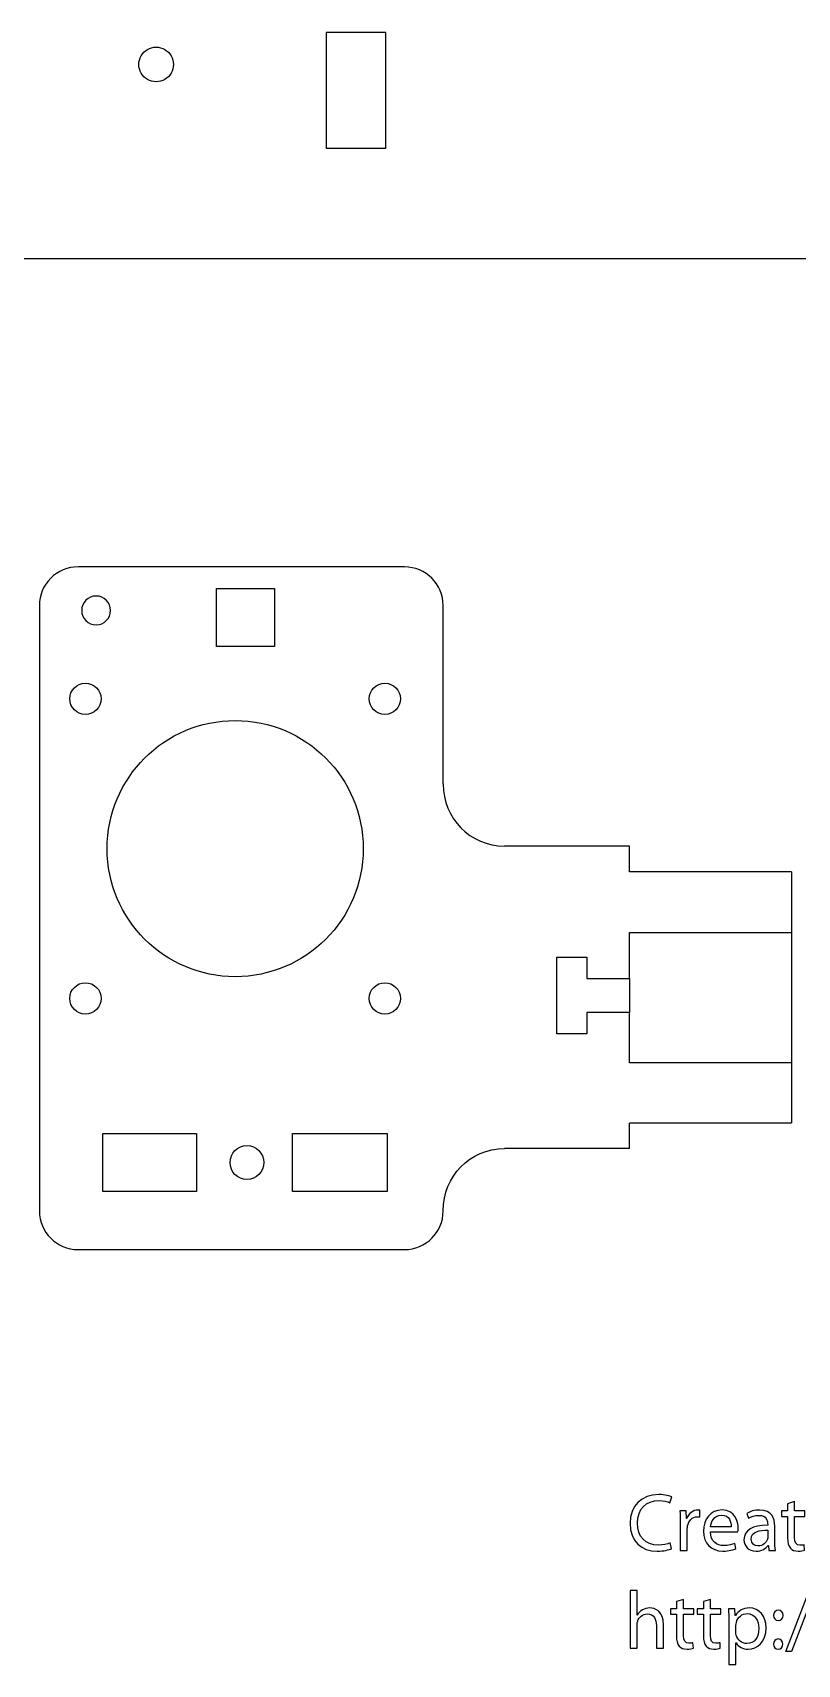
# Model space of a CAD drawing. Extents: x -194 to 677, y 303 to 810.
# Drawn here: x 27.7 to 107.3, y 302.7 to 472.4 of the extents above; entities that cross this region are included whole.
import ezdxf

# ---------------------------------------------------------------- set-up
doc = ezdxf.new("R2010")
doc.units = 0
doc.header["$MEASUREMENT"] = 0
doc.layers.add('LAYER_1', color=160, linetype='Continuous')

msp = doc.modelspace()

# ---------------------------------------------------------------- linework, layer by layer
at = {"layer": 'LAYER_1', "color": 7}
for p, q in [((3.49, 448.95), (183.17, 448.95)), ((89.8, 387.83), (76.8, 387.83)), ((89.8, 385.15), (89.8, 387.83)), ((106.66, 385.15), (89.8, 385.15)), ((89.8, 374.07), (89.8, 370.51)), ((89.8, 359.05), (106.66, 359.05)), ((89.8, 356.37), (89.8, 359.01)), ((89.79, 356.37), (76.79, 356.37)), ((70.42, 349.89), (70.42, 350.19)), ((32.44, 345.87), (66.4, 345.87))]:
    msp.add_line(p, q, dxfattribs=at)
at = {"layer": 'LAYER_1', "color": 250}
msp.add_line((106.66, 385.15), (106.66, 359.05), dxfattribs=at)
at = {"layer": 'LAYER_1', "color": 1}
for points in [[(58.26, 466.81), (58.26, 460.43), (64.45, 460.43), (64.45, 466.81), (64.45, 472.43), (58.26, 472.43)], [(52.88, 408.58), (46.85, 408.58), (46.85, 414.61), (52.88, 414.61)], [(44.75, 351.9), (35.01, 351.9), (35.01, 357.93), (44.75, 357.93)], [(64.61, 351.9), (54.75, 351.9), (54.75, 357.93), (64.61, 357.93)]]:
    msp.add_lwpolyline(points, close=True, dxfattribs=at)
at = {"layer": 'LAYER_1', "color": 7}
msp.add_lwpolyline([(106.66, 365.3), (89.8, 365.3), (89.8, 370.51), (85.36, 370.51), (85.36, 368.29), (82.23, 368.29), (82.23, 376.29), (85.36, 376.29), (85.36, 374.06), (89.8, 374.07), (89.8, 378.86), (106.66, 378.86)], dxfattribs=at)
msp.add_lwpolyline([(106.07, 304.07), (108.43, 310.21), (109.01, 310.21), (106.64, 304.07)], close=True, dxfattribs=at)
at = {"layer": 'LAYER_1', "color": 1}
for centre, radius in [((33.21, 403.15), 1.63), ((64.36, 403.15), 1.63), ((48.79, 387.57), 13.32), ((33.21, 371.99), 1.63), ((64.36, 371.99), 1.63), ((50.01, 354.92), 1.76)]:
    msp.add_circle(centre, radius, dxfattribs=at)
for points, knots in [([(39.66, 467.56), (39.94, 467.4), (40.25, 467.32), (40.56, 467.32), (40.88, 467.32), (41.19, 467.4), (41.46, 467.56), (41.74, 467.72), (41.97, 467.95), (42.12, 468.22), (42.28, 468.49), (42.36, 468.8), (42.36, 469.12), (42.36, 469.43), (42.28, 469.75), (42.12, 470.02), (41.97, 470.29), (41.74, 470.52), (41.46, 470.68), (41.19, 470.84), (40.88, 470.92), (40.56, 470.92), (40.25, 470.92), (39.94, 470.84), (39.66, 470.68), (39.39, 470.52), (39.16, 470.29), (39.01, 470.02), (38.85, 469.75), (38.76, 469.43), (38.76, 469.12), (38.76, 468.8), (38.85, 468.49), (39.01, 468.22), (39.16, 467.95), (39.39, 467.72), (39.66, 467.56)], [0, 0, 0, 0, 1, 1, 1, 2, 2, 2, 3, 3, 3, 4, 4, 4, 5, 5, 5, 6, 6, 6, 7, 7, 7, 8, 8, 8, 9, 9, 9, 10, 10, 10, 11, 11, 11, 12, 12, 12, 12]), ([(34.32, 410.84), (33.49, 410.84), (32.82, 411.51), (32.82, 412.34), (32.82, 413.16), (33.49, 413.84), (34.32, 413.84), (35.15, 413.84), (35.82, 413.16), (35.82, 412.34), (35.82, 411.51), (35.15, 410.84), (34.32, 410.84), (34.32, 410.84), (34.32, 410.84), (34.32, 410.84)], [0, 0, 0, 0, 1, 1, 1, 2, 2, 2, 3, 3, 3, 4, 4, 4, 5, 5, 5, 5])]:
    msp.add_open_spline(points, degree=3, knots=knots, dxfattribs=at)
at = {"layer": 'LAYER_1', "color": 250}
msp.add_open_spline([(70.42, 394.29), (70.42, 394.29), (70.42, 412.85), (70.42, 412.85), (70.42, 415.07), (68.62, 416.87), (66.4, 416.87), (66.4, 416.87), (32.44, 416.87), (32.44, 416.87), (31.37, 416.87), (30.35, 416.45), (29.6, 415.69), (28.84, 414.94), (28.42, 413.92), (28.42, 412.85), (28.42, 412.85), (28.42, 349.89), (28.42, 349.89), (28.42, 347.67), (30.22, 345.87), (32.44, 345.87)], degree=3, knots=[0, 0, 0, 0, 1, 1, 1, 2, 2, 2, 3, 3, 3, 4, 4, 4, 5, 5, 5, 6, 6, 6, 7, 7, 7, 7], dxfattribs=at)
at = {"layer": 'LAYER_1', "color": 7}
for points in [[(70.43, 394.29), (70.43, 390.72), (73.22, 387.83), (76.8, 387.83)], [(70.42, 349.9), (70.42, 353.48), (73.22, 356.37), (76.79, 356.37)], [(66.4, 345.87), (68.62, 345.87), (70.42, 347.67), (70.42, 349.89)]]:
    msp.add_open_spline(points, degree=3, dxfattribs=at)
for points, knots in [([(94.18, 314.77), (93.92, 314.64), (93.37, 314.5), (92.67, 314.5), (91.06, 314.5), (89.86, 315.52), (89.86, 317.4), (89.86, 319.19), (91.07, 320.39), (92.84, 320.39), (93.54, 320.39), (94, 320.24), (94.2, 320.14), (94.2, 320.14), (94.01, 319.54), (94.01, 319.54), (93.74, 319.67), (93.34, 319.77), (92.87, 319.77), (91.53, 319.77), (90.64, 318.92), (90.64, 317.42), (90.64, 316.02), (91.44, 315.13), (92.82, 315.13), (93.28, 315.13), (93.74, 315.22), (94.03, 315.36), (94.03, 315.36), (94.18, 314.77), (94.18, 314.77)], [0, 0, 0, 0, 1, 1, 1, 2, 2, 2, 3, 3, 3, 4, 4, 4, 5, 5, 5, 6, 6, 6, 7, 7, 7, 8, 8, 8, 9, 9, 9, 10, 10, 10, 10]), ([(106.98, 319.67), (106.98, 319.67), (106.98, 318.69), (106.98, 318.69), (106.98, 318.69), (108.05, 318.69), (108.05, 318.69), (108.05, 318.69), (108.05, 318.12), (108.05, 318.12), (108.05, 318.12), (106.98, 318.12), (106.98, 318.12), (106.98, 318.12), (106.98, 315.91), (106.98, 315.91), (106.98, 315.41), (107.12, 315.12), (107.54, 315.12), (107.74, 315.12), (107.86, 315.13), (107.97, 315.17), (107.97, 315.17), (108, 314.6), (108, 314.6), (107.86, 314.55), (107.63, 314.5), (107.34, 314.5), (107, 314.5), (106.72, 314.62), (106.54, 314.81), (106.34, 315.04), (106.25, 315.41), (106.25, 315.89), (106.25, 315.89), (106.25, 318.12), (106.25, 318.12), (106.25, 318.12), (105.62, 318.12), (105.62, 318.12), (105.62, 318.12), (105.62, 318.69), (105.62, 318.69), (105.62, 318.69), (106.25, 318.69), (106.25, 318.69), (106.25, 318.69), (106.25, 319.44), (106.25, 319.44), (106.25, 319.44), (106.98, 319.67), (106.98, 319.67)], [0, 0, 0, 0, 1, 1, 1, 2, 2, 2, 3, 3, 3, 4, 4, 4, 5, 5, 5, 6, 6, 6, 7, 7, 7, 8, 8, 8, 9, 9, 9, 10, 10, 10, 11, 11, 11, 12, 12, 12, 13, 13, 13, 14, 14, 14, 15, 15, 15, 16, 16, 16, 17, 17, 17, 17]), ([(95.08, 317.41), (95.08, 317.89), (95.08, 318.31), (95.05, 318.69), (95.05, 318.69), (95.7, 318.69), (95.7, 318.69), (95.7, 318.69), (95.74, 317.89), (95.74, 317.89), (95.74, 317.89), (95.76, 317.89), (95.76, 317.89), (95.95, 318.44), (96.41, 318.78), (96.91, 318.78), (96.98, 318.78), (97.04, 318.78), (97.11, 318.76), (97.11, 318.76), (97.11, 318.06), (97.11, 318.06), (97.02, 318.07), (96.95, 318.08), (96.85, 318.08), (96.32, 318.08), (95.95, 317.68), (95.85, 317.13), (95.83, 317.02), (95.82, 316.9), (95.82, 316.78), (95.82, 316.78), (95.82, 314.59), (95.82, 314.59), (95.82, 314.59), (95.08, 314.59), (95.08, 314.59), (95.08, 314.59), (95.08, 317.41), (95.08, 317.41)], [0, 0, 0, 0, 1, 1, 1, 2, 2, 2, 3, 3, 3, 4, 4, 4, 5, 5, 5, 6, 6, 6, 7, 7, 7, 8, 8, 8, 9, 9, 9, 10, 10, 10, 11, 11, 11, 12, 12, 12, 13, 13, 13, 13]), ([(98.22, 316.51), (98.23, 315.51), (98.87, 315.09), (99.61, 315.09), (100.15, 315.09), (100.48, 315.19), (100.75, 315.3), (100.75, 315.3), (100.88, 314.77), (100.88, 314.77), (100.62, 314.65), (100.16, 314.51), (99.51, 314.51), (98.26, 314.51), (97.5, 315.35), (97.5, 316.57), (97.5, 317.82), (98.23, 318.79), (99.43, 318.79), (100.77, 318.79), (101.11, 317.62), (101.11, 316.86), (101.11, 316.71), (101.1, 316.59), (101.09, 316.51), (101.09, 316.51), (98.22, 316.51), (98.22, 316.51)], [0, 0, 0, 0, 1, 1, 1, 2, 2, 2, 3, 3, 3, 4, 4, 4, 5, 5, 5, 6, 6, 6, 7, 7, 7, 8, 8, 8, 9, 9, 9, 9]), ([(100.39, 317.05), (100.4, 317.51), (100.2, 318.26), (99.37, 318.26), (98.61, 318.26), (98.29, 317.56), (98.23, 317.05), (98.23, 317.05), (100.39, 317.05), (100.39, 317.05)], [0, 0, 0, 0, 1, 1, 1, 2, 2, 2, 3, 3, 3, 3]), ([(104.92, 315.57), (104.92, 315.22), (104.94, 314.87), (104.98, 314.59), (104.98, 314.59), (104.31, 314.59), (104.31, 314.59), (104.31, 314.59), (104.25, 315.11), (104.25, 315.11), (104.25, 315.11), (104.22, 315.11), (104.22, 315.11), (104, 314.79), (103.55, 314.5), (102.97, 314.5), (102.14, 314.5), (101.71, 315.08), (101.71, 315.68), (101.71, 316.67), (102.59, 317.21), (104.18, 317.2), (104.18, 317.2), (104.18, 317.29), (104.18, 317.29), (104.18, 317.62), (104.08, 318.24), (103.25, 318.23), (102.86, 318.23), (102.46, 318.12), (102.17, 317.93), (102.17, 317.93), (102, 318.43), (102, 318.43), (102.34, 318.64), (102.84, 318.78), (103.36, 318.78), (104.62, 318.78), (104.92, 317.93), (104.92, 317.11), (104.92, 317.11), (104.92, 315.57), (104.92, 315.57)], [0, 0, 0, 0, 1, 1, 1, 2, 2, 2, 3, 3, 3, 4, 4, 4, 5, 5, 5, 6, 6, 6, 7, 7, 7, 8, 8, 8, 9, 9, 9, 10, 10, 10, 11, 11, 11, 12, 12, 12, 13, 13, 13, 14, 14, 14, 14]), ([(104.19, 316.68), (103.38, 316.7), (102.46, 316.56), (102.46, 315.76), (102.46, 315.27), (102.78, 315.05), (103.15, 315.05), (103.7, 315.05), (104.04, 315.39), (104.16, 315.74), (104.19, 315.81), (104.19, 315.9), (104.19, 315.97), (104.19, 315.97), (104.19, 316.68), (104.19, 316.68)], [0, 0, 0, 0, 1, 1, 1, 2, 2, 2, 3, 3, 3, 4, 4, 4, 5, 5, 5, 5]), ([(89.86, 310.42), (89.86, 310.42), (90.61, 310.42), (90.61, 310.42), (90.61, 310.42), (90.61, 307.86), (90.61, 307.86), (90.61, 307.86), (90.62, 307.86), (90.62, 307.86), (90.74, 308.07), (90.93, 308.27), (91.16, 308.39), (91.38, 308.52), (91.64, 308.6), (91.92, 308.6), (92.47, 308.6), (93.35, 308.26), (93.35, 306.85), (93.35, 306.85), (93.35, 304.41), (93.35, 304.41), (93.35, 304.41), (92.6, 304.41), (92.6, 304.41), (92.6, 304.41), (92.6, 306.76), (92.6, 306.76), (92.6, 307.43), (92.36, 307.98), (91.66, 307.98), (91.17, 307.98), (90.8, 307.64), (90.66, 307.24), (90.61, 307.13), (90.61, 307.02), (90.61, 306.88), (90.61, 306.88), (90.61, 304.41), (90.61, 304.41), (90.61, 304.41), (89.86, 304.41), (89.86, 304.41), (89.86, 304.41), (89.86, 310.42), (89.86, 310.42)], [0, 0, 0, 0, 1, 1, 1, 2, 2, 2, 3, 3, 3, 4, 4, 4, 5, 5, 5, 6, 6, 6, 7, 7, 7, 8, 8, 8, 9, 9, 9, 10, 10, 10, 11, 11, 11, 12, 12, 12, 13, 13, 13, 14, 14, 14, 15, 15, 15, 15]), ([(95.42, 309.49), (95.42, 309.49), (95.42, 308.51), (95.42, 308.51), (95.42, 308.51), (96.49, 308.51), (96.49, 308.51), (96.49, 308.51), (96.49, 307.94), (96.49, 307.94), (96.49, 307.94), (95.42, 307.94), (95.42, 307.94), (95.42, 307.94), (95.42, 305.73), (95.42, 305.73), (95.42, 305.22), (95.57, 304.93), (95.98, 304.93), (96.19, 304.93), (96.3, 304.95), (96.41, 304.98), (96.41, 304.98), (96.45, 304.42), (96.45, 304.42), (96.3, 304.37), (96.08, 304.31), (95.79, 304.31), (95.44, 304.31), (95.16, 304.43), (94.98, 304.63), (94.78, 304.86), (94.69, 305.22), (94.69, 305.7), (94.69, 305.7), (94.69, 307.94), (94.69, 307.94), (94.69, 307.94), (94.06, 307.94), (94.06, 307.94), (94.06, 307.94), (94.06, 308.51), (94.06, 308.51), (94.06, 308.51), (94.69, 308.51), (94.69, 308.51), (94.69, 308.51), (94.69, 309.26), (94.69, 309.26), (94.69, 309.26), (95.42, 309.49), (95.42, 309.49)], [0, 0, 0, 0, 1, 1, 1, 2, 2, 2, 3, 3, 3, 4, 4, 4, 5, 5, 5, 6, 6, 6, 7, 7, 7, 8, 8, 8, 9, 9, 9, 10, 10, 10, 11, 11, 11, 12, 12, 12, 13, 13, 13, 14, 14, 14, 15, 15, 15, 16, 16, 16, 17, 17, 17, 17]), ([(98.23, 309.49), (98.23, 309.49), (98.23, 308.51), (98.23, 308.51), (98.23, 308.51), (99.29, 308.51), (99.29, 308.51), (99.29, 308.51), (99.29, 307.94), (99.29, 307.94), (99.29, 307.94), (98.23, 307.94), (98.23, 307.94), (98.23, 307.94), (98.23, 305.73), (98.23, 305.73), (98.23, 305.22), (98.37, 304.93), (98.78, 304.93), (98.99, 304.93), (99.11, 304.95), (99.22, 304.98), (99.22, 304.98), (99.25, 304.42), (99.25, 304.42), (99.11, 304.37), (98.88, 304.31), (98.59, 304.31), (98.24, 304.31), (97.96, 304.43), (97.79, 304.63), (97.58, 304.86), (97.5, 305.22), (97.5, 305.7), (97.5, 305.7), (97.5, 307.94), (97.5, 307.94), (97.5, 307.94), (96.86, 307.94), (96.86, 307.94), (96.86, 307.94), (96.86, 308.51), (96.86, 308.51), (96.86, 308.51), (97.5, 308.51), (97.5, 308.51), (97.5, 308.51), (97.5, 309.26), (97.5, 309.26), (97.5, 309.26), (98.23, 309.49), (98.23, 309.49)], [0, 0, 0, 0, 1, 1, 1, 2, 2, 2, 3, 3, 3, 4, 4, 4, 5, 5, 5, 6, 6, 6, 7, 7, 7, 8, 8, 8, 9, 9, 9, 10, 10, 10, 11, 11, 11, 12, 12, 12, 13, 13, 13, 14, 14, 14, 15, 15, 15, 16, 16, 16, 17, 17, 17, 17]), ([(100.13, 307.17), (100.13, 307.69), (100.12, 308.12), (100.1, 308.51), (100.1, 308.51), (100.77, 308.51), (100.77, 308.51), (100.77, 308.51), (100.81, 307.8), (100.81, 307.8), (100.81, 307.8), (100.83, 307.8), (100.83, 307.8), (101.12, 308.31), (101.61, 308.6), (102.27, 308.6), (103.27, 308.6), (104.02, 307.76), (104.02, 306.52), (104.02, 305.04), (103.11, 304.31), (102.15, 304.31), (101.6, 304.31), (101.14, 304.55), (100.89, 304.96), (100.89, 304.96), (100.88, 304.96), (100.88, 304.96), (100.88, 304.96), (100.88, 302.73), (100.88, 302.73), (100.88, 302.73), (100.13, 302.73), (100.13, 302.73), (100.13, 302.73), (100.13, 307.17), (100.13, 307.17)], [0, 0, 0, 0, 1, 1, 1, 2, 2, 2, 3, 3, 3, 4, 4, 4, 5, 5, 5, 6, 6, 6, 7, 7, 7, 8, 8, 8, 9, 9, 9, 10, 10, 10, 11, 11, 11, 12, 12, 12, 12]), ([(100.88, 306.08), (100.88, 305.97), (100.88, 305.86), (100.91, 305.77), (101.04, 305.25), (101.49, 304.9), (102.02, 304.9), (102.81, 304.9), (103.26, 305.54), (103.26, 306.48), (103.26, 307.3), (102.84, 308.01), (102.05, 308.01), (101.54, 308.01), (101.06, 307.65), (100.92, 307.09), (100.9, 306.99), (100.88, 306.88), (100.88, 306.79), (100.88, 306.79), (100.88, 306.08), (100.88, 306.08)], [0, 0, 0, 0, 1, 1, 1, 2, 2, 2, 3, 3, 3, 4, 4, 4, 5, 5, 5, 6, 6, 6, 7, 7, 7, 7]), ([(105.27, 307.3), (104.98, 307.3), (104.78, 307.53), (104.78, 307.83), (104.78, 308.14), (104.99, 308.36), (105.28, 308.36), (105.58, 308.36), (105.78, 308.14), (105.78, 307.83), (105.78, 307.53), (105.58, 307.3), (105.28, 307.3), (105.28, 307.3), (105.27, 307.3), (105.27, 307.3)], [0, 0, 0, 0, 1, 1, 1, 2, 2, 2, 3, 3, 3, 4, 4, 4, 5, 5, 5, 5]), ([(105.26, 304.31), (104.97, 304.31), (104.77, 304.54), (104.77, 304.84), (104.77, 305.15), (104.98, 305.37), (105.27, 305.37), (105.57, 305.37), (105.77, 305.15), (105.77, 304.84), (105.77, 304.54), (105.57, 304.31), (105.27, 304.31), (105.27, 304.31), (105.26, 304.31), (105.26, 304.31)], [0, 0, 0, 0, 1, 1, 1, 2, 2, 2, 3, 3, 3, 4, 4, 4, 5, 5, 5, 5])]:
    msp.add_open_spline(points, degree=3, knots=knots, dxfattribs=at)

doc.saveas('drawing.dxf')
